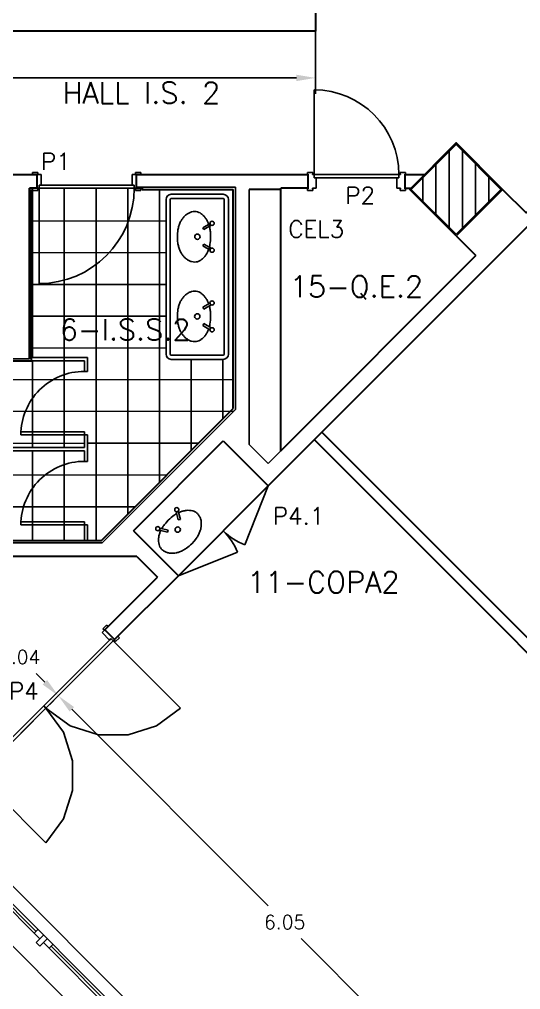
# Model space of a CAD drawing. Extents: x 19.8 to 90.6, y 5.5 to 74.
# Drawn here: x 31.49 to 36.23, y 30.37 to 39.54 of the extents above; entities that cross this region are included whole.
import ezdxf

# ---------------------------------------------------------------- set-up
doc = ezdxf.new("R2010")
doc.units = 0
doc.header["$MEASUREMENT"] = 0
for name, pattern in [('1st floor plan$0$Default', [0]), ('Default', [0]), ('Solid', [0])]:
    doc.linetypes.add(name, pattern=pattern)
doc.layers.get('DEFPOINTS').update_dxf_attribs({"linetype": 'Solid'})
for name, color, linetype in [('1st floor plan$0$1FIN', 15, 'Continuous'), ('1st floor plan$0$2F', 7, 'Continuous'), ('1st floor plan$0$2FIN', 7, 'Continuous'), ('1st floor plan$0$CAI', 52, 'Continuous'), ('1st floor plan$0$Doors', 142, 'Continuous'), ('1st floor plan$0$Equipment', 92, '1st floor plan$0$Default'), ('1st floor plan$0$FACH', 142, 'Continuous'), ('1st floor plan$0$Hatch', 15, 'Continuous'), ('1st floor plan$0$Pillars', 30, 'Continuous'), ('Dimensions (COTAS)', 212, 'Solid'), ('Text O', 212, 'Default'), ('VAO', 132, 'Default'), ('Xref_Plan', 7, 'Continuous')]:
    doc.layers.add(name, color=color, linetype=linetype)
doc.layers.add('1st floor plan$0$Interior Walls', color=7, linetype='Continuous', lineweight=30)
doc.layers.add('1st floor plan$0$Partitions', color=7, linetype='Continuous', lineweight=30)
doc.layers.add('PAVM', color=8, linetype='Continuous', plot=False)
doc.styles.add('Simplex', font='SIMPLEX.SHX')
doc.dimstyles.get("Standard").update_dxf_attribs({"dimtxt": 0.13, "dimasz": 0.18, "dimexe": 0.18, "dimexo": 0.0625, "dimgap": 0.09, "dimtad": 1, "dimtih": 1, "dimtoh": 1, "dimzin": 0, "dimdsep": 46, "dimtxsty": 'Simplex', "dimcen": 0.09, "dimadec": 0, "dimazin": 0, "dimtfac": 1, "dimtofl": 0, "dimtmove": 0, "dimatfit": 3, "dimfxl": 1, "dimtolj": 1, "dimtzin": 0, "dimarcsym": 0})

# ---------------------------------------------------------------- blocks, each defined once
blk = doc.blocks.new('*D13')
at = {"layer": 'DEFPOINTS', "color": 0}
for p in [(29.2525, 31.5698), (27.5877, 29.905), (34.5558, 26.2665)]:
    blk.add_point(p, dxfattribs=at)
at = {"layer": 'Dimensions (COTAS)', "color": 0, "lineweight": -2}
for p, q in [((29.2083, 31.5256), (27.4604, 29.7777)), ((27.715, 29.7777), (30.0843, 27.4084)), ((32.7637, 24.729), (30.3943, 27.0984)), ((34.5116, 26.2223), (32.7637, 24.4744))]:
    blk.add_line(p, q, dxfattribs=at)
at = {"layer": 'Dimensions (COTAS)', "color": 0}
for points in [[(27.7362, 29.799), (27.6937, 29.7565), (27.5877, 29.905)], [(32.7849, 24.7502), (32.7425, 24.7078), (32.891, 24.6017)]]:
    blk.add_solid(points, dxfattribs=at)
at = {"layer": 'Dimensions (COTAS)', "color": 0, "insert": (30.2393, 27.2534), "char_height": 0.13, "attachment_point": 5, "rotation": 270, "style": 'Simplex'}
blk.add_mtext('\\A1;7.50', dxfattribs=at)
blk = doc.blocks.new('*D19')
at = {"layer": 'DEFPOINTS', "color": 0}
for p in [(19.9788, 33.2848), (19.8691, 33.1751), (46.9443, 6.0998)]:
    blk.add_point(p, dxfattribs=at)
at = {"layer": 'Dimensions (COTAS)', "color": 0, "lineweight": -2}
for p, q in [((19.9133, 33.2193), (20.1061, 33.4121)), ((20.1061, 33.1575), (33.3614, 19.9022)), ((46.9268, 6.3369), (33.6714, 19.5922)), ((46.9885, 6.144), (47.1813, 6.3369))]:
    blk.add_line(p, q, dxfattribs=at)
at = {"layer": 'Dimensions (COTAS)', "color": 0}
for points in [[(20.1273, 33.1788), (20.0849, 33.1363), (19.9788, 33.2848)], [(46.948, 6.3581), (46.9055, 6.3156), (47.054, 6.2096)]]:
    blk.add_solid(points, dxfattribs=at)
at = {"layer": 'Dimensions (COTAS)', "color": 0, "insert": (33.5164, 19.7472), "char_height": 0.13, "attachment_point": 5, "rotation": 270, "style": 'Simplex'}
blk.add_mtext('\\A1;38.29', dxfattribs=at)
blk = doc.blocks.new('*D20')
at = {"layer": 'DEFPOINTS', "color": 0}
for p in [(23.9492, 36.8731), (21.5836, 34.5076), (50.4657, 10.3566)]:
    blk.add_point(p, dxfattribs=at)
at = {"layer": 'Dimensions (COTAS)', "color": 0, "lineweight": -2}
for p, q in [((23.905, 36.8289), (21.4563, 34.3803)), ((21.7109, 34.3803), (34.6869, 21.4043)), ((47.9728, 8.1183), (34.9969, 21.0943)), ((50.4215, 10.3124), (47.9728, 7.8638))]:
    blk.add_line(p, q, dxfattribs=at)
at = {"layer": 'Dimensions (COTAS)', "color": 0}
for points in [[(21.7321, 34.4015), (21.6897, 34.3591), (21.5836, 34.5076)], [(47.9941, 8.1395), (47.9516, 8.0971), (48.1001, 7.9911)]]:
    blk.add_solid(points, dxfattribs=at)
at = {"layer": 'Dimensions (COTAS)', "color": 0, "insert": (34.8419, 21.2493), "char_height": 0.13, "attachment_point": 5, "rotation": 270, "style": 'Simplex'}
blk.add_mtext('\\A1;37.50', dxfattribs=at)
blk = doc.blocks.new('*D111')
at = {"layer": 'DEFPOINTS', "color": 0}
for p in [(31.8567, 33.1487), (36.1347, 28.8707), (36.1347, 28.8707)]:
    blk.add_point(p, dxfattribs=at)
at = {"layer": 'Dimensions (COTAS)', "color": 0, "lineweight": -2}
for p, q in [((31.8125, 33.1045), (31.7294, 33.0214)), ((31.9839, 33.0214), (33.8407, 31.1647)), ((36.0074, 28.998), (34.1507, 30.8547)), ((36.0905, 28.8265), (36.0074, 28.7434))]:
    blk.add_line(p, q, dxfattribs=at)
at = {"layer": 'Dimensions (COTAS)', "color": 0}
for points in [[(32.0052, 33.0426), (31.9627, 33.0002), (31.8567, 33.1487)], [(36.0286, 29.0192), (35.9862, 28.9768), (36.1347, 28.8707)]]:
    blk.add_solid(points, dxfattribs=at)
at = {"layer": 'Dimensions (COTAS)', "color": 0, "insert": (33.9957, 31.0097), "char_height": 0.13, "attachment_point": 5, "style": 'Simplex'}
blk.add_mtext('\\A1;6.05', dxfattribs=at)
blk = doc.blocks.new('*D112')
at = {"layer": 'DEFPOINTS', "color": 0}
for p in [(31.1248, 33.8805), (31.8567, 33.1487), (31.8567, 33.1487)]:
    blk.add_point(p, dxfattribs=at)
at = {"layer": 'Dimensions (COTAS)', "color": 0, "lineweight": -2}
for p, q in [((31.0806, 33.8364), (30.9975, 33.7533)), ((31.2521, 33.7533), (31.3357, 33.6696)), ((31.7294, 33.276), (31.6457, 33.3596)), ((31.8125, 33.1045), (31.7294, 33.0214))]:
    blk.add_line(p, q, dxfattribs=at)
at = {"layer": 'Dimensions (COTAS)', "color": 0}
for points in [[(31.2733, 33.7745), (31.2309, 33.7321), (31.1248, 33.8805)], [(31.7506, 33.2972), (31.7082, 33.2548), (31.8567, 33.1487)]]:
    blk.add_solid(points, dxfattribs=at)
at = {"layer": 'Dimensions (COTAS)', "color": 0, "insert": (31.4907, 33.5146), "char_height": 0.13, "attachment_point": 5, "style": 'Simplex'}
blk.add_mtext('\\A1;1.04', dxfattribs=at)
blk = doc.blocks.new('PD90-13')
at = {"color": 0}
for p, q in [((0, 0), (0, 0.9)), ((1.8, 0), (1.8, 0.9)), ((-0.0619, 0.005), (-0.0619, 0.02)), ((-0.0619, 0.02), (-0.0119, 0.02)), ((-0.0619, 0.005), (-0.0569, 0.005)), ((-0.0569, 0), (-0.0569, 0.005)), ((-0.0169, 0), (-0.0169, 0.005)), ((-0.0169, 0.005), (-0.0119, 0.005)), ((-0.0169, 0), (0, 0)), ((-0.0119, 0.005), (-0.0119, 0.02)), ((0, -0.03), (0, 0)), ((0, 0), (0.9, 0)), ((1.8, 0), (0.9, 0)), ((1.8, -0.03), (1.8, 0)), ((1.8169, 0), (1.8, 0)), ((1.8619, 0.02), (1.8119, 0.02)), ((1.8119, 0.005), (1.8119, 0.02)), ((1.8169, 0.005), (1.8119, 0.005)), ((1.8169, 0), (1.8169, 0.005)), ((1.8619, 0.005), (1.8569, 0.005)), ((1.8569, 0), (1.8569, 0.005)), ((1.8619, 0.005), (1.8619, 0.02)), ((0, -0.03), (0.02, -0.03)), ((0.02, -0.03), (0.02, -0.13)), ((0.9, -0.03), (0.02, -0.03)), ((0.9, 0), (0.9, -0.03)), ((0.9, 0), (0.9, -0.03)), ((0.9, -0.03), (1.78, -0.03)), ((1.78, -0.03), (1.78, -0.13)), ((1.8, -0.03), (1.78, -0.03)), ((-0.0619, -0.135), (-0.0619, -0.15)), ((-0.0619, -0.135), (-0.0569, -0.135)), ((-0.0619, -0.15), (-0.0119, -0.15)), ((-0.0569, -0.13), (-0.0569, -0.135)), ((-0.0169, -0.13), (-0.0169, -0.135)), ((-0.0169, -0.13), (0.02, -0.13)), ((-0.0169, -0.135), (-0.0119, -0.135)), ((-0.0119, -0.135), (-0.0119, -0.15)), ((1.8169, -0.13), (1.78, -0.13)), ((1.8169, -0.135), (1.8119, -0.135)), ((1.8119, -0.135), (1.8119, -0.15)), ((1.8619, -0.15), (1.8119, -0.15)), ((1.8169, -0.13), (1.8169, -0.135)), ((1.8569, -0.13), (1.8569, -0.135)), ((1.8619, -0.135), (1.8569, -0.135)), ((1.8619, -0.135), (1.8619, -0.15))]:
    blk.add_line(p, q, dxfattribs=at)
at = {"color": 0, "linetype": 'Default'}
for points in [[(0.9, 0, 0), (0.856, 0.2781, 0), (0.7281, 0.529, 0), (0.529, 0.7281, 0), (0.2781, 0.856, 0), (0, 0.9, 0)], [(0.9, 0, 0), (0.944, 0.2781, 0), (1.0719, 0.529, 0), (1.271, 0.7281, 0), (1.5219, 0.856, 0), (1.8, 0.9, 0)]]:
    blk.add_polyline3d(points, dxfattribs=at)
blk = doc.blocks.new('L')
at = {"color": 0}
blk.add_line((0, 0.15), (0, -0.5), dxfattribs=at)
blk = doc.blocks.new('*D117')
at = {"layer": 'DEFPOINTS', "color": 0}
for p in [(34.2864, 38.9868), (34.2864, 38.9868), (26.811, 38.1817)]:
    blk.add_point(p, dxfattribs=at)
at = {"layer": 'Dimensions (COTAS)', "color": 0, "lineweight": -2}
for p, q in [((26.811, 38.2442), (26.811, 39.1668)), ((34.2864, 39.0493), (34.2864, 39.1668)), ((26.991, 38.9868), (34.1064, 38.9868))]:
    blk.add_line(p, q, dxfattribs=at)
at = {"layer": 'Dimensions (COTAS)', "color": 0}
for points in [[(26.991, 39.0168), (26.991, 38.9568), (26.811, 38.9868)], [(34.1064, 39.0168), (34.1064, 38.9568), (34.2864, 38.9868)]]:
    blk.add_solid(points, dxfattribs=at)
at = {"layer": 'Dimensions (COTAS)', "color": 0, "insert": (30.5487, 39.1418), "char_height": 0.13, "attachment_point": 5, "style": 'Simplex'}
blk.add_mtext('\\A1;7.48', dxfattribs=at)
blk = doc.blocks.new('P90-13')
at = {"color": 0}
for p, q in [((0, 0), (0, 0.9)), ((-0.0619, 0.005), (-0.0619, 0.02)), ((-0.0619, 0.02), (-0.0119, 0.02)), ((-0.0619, 0.005), (-0.0569, 0.005)), ((-0.0569, 0), (-0.0569, 0.005)), ((-0.0169, 0), (-0.0169, 0.005)), ((-0.0169, 0.005), (-0.0119, 0.005)), ((-0.0169, 0), (0, 0)), ((-0.0119, 0.005), (-0.0119, 0.02)), ((0, 0), (0.9, 0)), ((0, -0.03), (0, 0)), ((0.9619, 0.02), (0.9119, 0.02)), ((0.9119, 0.005), (0.9119, 0.02)), ((0.9169, 0.005), (0.9119, 0.005)), ((0.9169, 0), (0.9169, 0.005)), ((0.9619, 0.005), (0.9569, 0.005)), ((0.9569, 0), (0.9569, 0.005)), ((0.9619, 0.005), (0.9619, 0.02)), ((0, -0.03), (0.02, -0.03)), ((0.88, -0.03), (0.02, -0.03)), ((0.02, -0.03), (0.02, -0.13)), ((0.9, -0.03), (0.88, -0.03)), ((0.88, -0.03), (0.88, -0.13)), ((0.9169, 0), (0.9, 0)), ((0.9, -0.03), (0.9, 0)), ((-0.0619, -0.135), (-0.0619, -0.15)), ((-0.0619, -0.135), (-0.0569, -0.135)), ((-0.0619, -0.15), (-0.0119, -0.15)), ((-0.0569, -0.13), (-0.0569, -0.135)), ((-0.0169, -0.13), (-0.0169, -0.135)), ((-0.0169, -0.13), (0.02, -0.13)), ((-0.0169, -0.135), (-0.0119, -0.135)), ((-0.0119, -0.135), (-0.0119, -0.15)), ((0.9169, -0.13), (0.88, -0.13)), ((0.9169, -0.135), (0.9119, -0.135)), ((0.9119, -0.135), (0.9119, -0.15)), ((0.9619, -0.15), (0.9119, -0.15)), ((0.9169, -0.13), (0.9169, -0.135)), ((0.9569, -0.13), (0.9569, -0.135)), ((0.9619, -0.135), (0.9569, -0.135)), ((0.9619, -0.135), (0.9619, -0.15))]:
    blk.add_line(p, q, dxfattribs=at)
blk.add_arc((0, 0), 0.9, 360, 90, dxfattribs=at)
blk = doc.blocks.new('1st floor plan$0$Door 1')
blk.add_line((0, 0), (0, 0.9414))
blk.add_arc((0, 0.0414), 0.9, 357.36269, 90)
blk = doc.blocks.new('1st floor plan$0$P2')
at = {"layer": '1st floor plan$0$Hatch'}
h = blk.add_hatch(dxfattribs=at)
h.set_pattern_fill('ANSI31', color=256, style=0)
h.set_pattern_definition([(45, (-41.75321, -29.09718), (-0.08838835, 0.08838835), [])])
h.paths.add_polyline_path([(-0.3, 0.3), (-0.3, -0.3), (0.3, -0.3), (0.3, 0.3)])
at = {"layer": '1st floor plan$0$Pillars'}
blk.add_lwpolyline([(-0.3, -0.3), (0.3, -0.3), (0.3, 0.3), (-0.3, 0.3)], close=True, dxfattribs=at)
blk = doc.blocks.new('1st floor plan$0$P5')
at = {"layer": '1st floor plan$0$Partitions'}
blk.add_lwpolyline([(-0.31, -0.3101), (-0.31, 0.3101), (0.31, 0.3101), (0.31, -0.3099)], close=True, dxfattribs=at)
at = {"layer": '1st floor plan$0$Interior Walls'}
blk.add_blockref('1st floor plan$0$P2', (0, 0), dxfattribs=at)
blk = doc.blocks.new('1st floor plan$0$BRISE 1')
at = {"layer": '1st floor plan$0$FACH'}
for p, q in [((-0.0916, 0.1), (-2.6512, 2.6596)), ((-0.0209, 0.1), (-2.5804, 2.6596)), ((2.0917, 0.1088), (-0.4591, 2.6596)), ((2.1624, 0.1088), (-0.3884, 2.6596)), ((-0.1783, 2.6585), (-0.0731, 0.1522)), ((-0.1284, 2.6606), (-0.0209, 0.1)), ((2.4965, 0.1905), (2.6379, 0.0491)), ((-0.4328, 0.08), (2.4172, 0.08)), ((2.6732, 0.0845), (2.5672, -0.0216))]:
    blk.add_line(p, q, dxfattribs=at)
at = {"layer": '1st floor plan$0$FACH', "color": 7}
for p, q in [((0.5172, 0), (0.5172, 0.08)), ((1.4672, 0), (1.4672, 0.08))]:
    blk.add_line(p, q, dxfattribs=at)
at = {"layer": '1st floor plan$0$FACH'}
for points in [[(2.4059, 0.1), (2.5318, 0.2259), (2.6732, 0.0845)], [(-0.4328, 0), (-0.5328, 0), (-0.5328, 0.1), (2.5672, 0.1), (2.5672, 0), (2.4172, 0)], [(0.5122, 0.045), (0.4972, 0.045), (0.4972, 0.055), (0.5122, 0.055)], [(0.5222, 0.055), (0.5372, 0.055), (0.5372, 0.045), (0.5222, 0.045)], [(1.4622, 0.045), (1.4472, 0.045), (1.4472, 0.055), (1.4622, 0.055)], [(1.4722, 0.055), (1.4872, 0.055), (1.4872, 0.045), (1.4722, 0.045)]]:
    blk.add_lwpolyline(points, dxfattribs=at)
at = {"layer": '1st floor plan$0$FACH', "color": 7}
for points in [[(2.4172, 0.08), (2.4172, 0), (-0.4328, 0), (-0.4328, 0.08)], [(-0.4278, 0.08), (-0.4278, 0.005), (0.5122, 0.005), (0.5122, 0.08)], [(1.4622, 0.08), (1.4622, 0.005), (0.5222, 0.005), (0.5222, 0.08)], [(2.4122, 0.08), (2.4122, 0.005), (1.4722, 0.005), (1.4722, 0.08)]]:
    blk.add_lwpolyline(points, dxfattribs=at)
for centre, radius in [((-0.4831, 0.0444), 0.0206), ((-0.4831, 0.0444), 0.0166), ((2.4965, 0.0491), 0.04), ((2.4965, 0.0491), 0.03)]:
    blk.add_circle(centre, radius, dxfattribs=at)
at = {"layer": '1st floor plan$0$FACH'}
for start, end in [(209.41426, 257.48964), (286.44552, 315)]:
    blk.add_arc((2.4965, 0.0491), 0.1, start, end, dxfattribs=at)
blk = doc.blocks.new('1st floor plan$0$J1')
at = {"layer": '1st floor plan$0$2F', "linetype": 'Continuous'}
for p, q in [((6.05, 0.4), (0, 0.4)), ((6.05, 0), (0, 0))]:
    blk.add_line(p, q, dxfattribs=at)
at = {"layer": '1st floor plan$0$CAI'}
for p, q in [((0, 0.22), (0.05, 0.22)), ((0, 0.12), (0, 0.22)), ((3, 0.22), (3, 0.12)), ((3.05, 0.22), (3.05, 0.12)), ((6.05, 0.22), (6.05, 0.12)), ((2.925, 0.17), (2.925, 0.12)), ((3.125, 0.17), (3.125, 0.12))]:
    blk.add_line(p, q, dxfattribs=at)
at = {"layer": '1st floor plan$0$CAI', "linetype": 'Continuous'}
for p, q in [((0.05, 0.22), (0.05, 0.12)), ((1.55, 0.22), (1.5, 0.22)), ((1.5, 0.22), (1.5, 0.12)), ((1.55, 0.22), (1.55, 0.12)), ((3.05, 0.22), (3, 0.22)), ((4.55, 0.22), (4.5, 0.22)), ((4.5, 0.22), (4.5, 0.12)), ((4.55, 0.22), (4.55, 0.12)), ((6, 0.22), (6.05, 0.22)), ((6, 0.22), (6, 0.12)), ((6.05, 0.12), (0, 0.12)), ((1.5, 0.17), (0.05, 0.17)), ((0.15, 0.17), (0.15, 0.12)), ((1.425, 0.12), (1.425, 0.17)), ((1.55, 0.12), (1.5, 0.12)), ((3, 0.17), (1.55, 0.17)), ((1.625, 0.17), (1.625, 0.12)), ((4.5, 0.17), (3.05, 0.17)), ((4.425, 0.17), (4.425, 0.12)), ((6, 0.17), (4.55, 0.17)), ((4.625, 0.12), (4.625, 0.17)), ((5.9, 0.17), (5.9, 0.12))]:
    blk.add_line(p, q, dxfattribs=at)
at = {"layer": '1st floor plan$0$CAI', "color": 15}
for p, q in [((0.15, 0.145), (1.425, 0.145)), ((2.925, 0.145), (1.625, 0.145)), ((3.125, 0.145), (4.425, 0.145)), ((5.9, 0.145), (4.625, 0.145))]:
    blk.add_line(p, q, dxfattribs=at)
blk = doc.blocks.new('1st floor plan')
at = {"layer": '1st floor plan$0$1FIN'}
for p, q in [((33.6598, 35.5244), (33.6598, 37.9338)), ((33.6598, 35.5244), (33.84, 35.3442)), ((33.84, 35.3442), (33.9598, 35.4639))]:
    blk.add_line(p, q, dxfattribs=at)
at = {"layer": '1st floor plan$0$2FIN'}
for p, q in [((32.591, 37.9537), (33.5298, 37.9537)), ((33.5298, 35.8542), (33.5298, 37.9537)), ((30.6828, 36.3337), (31.584, 36.3337)), ((32.2693, 34.5937), (33.5298, 35.8542)), ((32.2693, 34.5937), (30.6828, 34.5937))]:
    blk.add_line(p, q, dxfattribs=at)
at = {"layer": '1st floor plan$0$Equipment'}
for p, q in [((32.9243, 37.8871), (33.4143, 37.8871)), ((32.8743, 36.3771), (32.8743, 37.8371)), ((32.9143, 36.3771), (32.9143, 37.8371)), ((32.9243, 37.8471), (33.4143, 37.8471)), ((33.4243, 36.3771), (33.4243, 37.8372)), ((33.4643, 36.3771), (33.4643, 37.8371)), ((33.2904, 37.6118), (33.2218, 37.5713)), ((33.3009, 37.5949), (33.232, 37.5541)), ((33.232, 37.5541), (33.2218, 37.5713)), ((33.232, 37.4173), (33.2218, 37.4)), ((33.3009, 37.3765), (33.232, 37.4173)), ((33.2903, 37.3595), (33.2218, 37.4)), ((33.2897, 36.8597), (33.2212, 36.8192)), ((33.2313, 36.802), (33.2212, 36.8192)), ((33.3003, 36.8427), (33.2313, 36.802)), ((33.2313, 36.6651), (33.2212, 36.6479)), ((33.2897, 36.6074), (33.2212, 36.6479)), ((33.3003, 36.6244), (33.2313, 36.6651)), ((31.604, 36.3437), (32.1328, 36.3437)), ((31.604, 36.3137), (32.1028, 36.3137)), ((32.1028, 36.3137), (32.1028, 36.2137)), ((32.1328, 36.3437), (32.1328, 36.2137)), ((33.4143, 36.3671), (32.9243, 36.3671)), ((33.4143, 36.3271), (32.9243, 36.3271)), ((32.1328, 36.2137), (32.1028, 36.2137)), ((32.1028, 35.6437), (31.5028, 35.6437)), ((31.5028, 35.6137), (31.5028, 35.6437)), ((32.1028, 35.6137), (31.5028, 35.6137)), ((32.1028, 35.6137), (32.1028, 35.6437)), ((32.1328, 35.6137), (32.1028, 35.6137)), ((32.1028, 35.6137), (32.1028, 35.4937)), ((32.1328, 35.6137), (32.1328, 35.3637)), ((32.1028, 35.4937), (30.7028, 35.4937)), ((32.1028, 35.4637), (30.7028, 35.4637)), ((32.1028, 35.4637), (32.1028, 35.3637)), ((32.1328, 35.3637), (32.1028, 35.3637)), ((32.9705, 34.8879), (32.9905, 34.8103)), ((32.99, 34.8924), (33.0098, 34.8153)), ((32.1028, 34.7937), (31.5028, 34.7937)), ((31.5028, 34.7637), (31.5028, 34.7937)), ((32.1328, 34.7637), (31.5028, 34.7637)), ((32.1028, 34.7637), (32.1028, 34.7937)), ((32.1028, 34.7637), (32.1028, 34.6137)), ((32.1328, 34.7637), (32.1328, 34.6137)), ((32.9905, 34.8103), (33.0098, 34.8153)), ((32.8116, 34.714), (32.8887, 34.6942)), ((32.8161, 34.7335), (32.8937, 34.7136)), ((32.8937, 34.7136), (32.8887, 34.6942))]:
    blk.add_line(p, q, dxfattribs=at)
for points in [[(32.9875, 37.4194, 0.02503), (32.9965, 37.3837, 0.032621), (33.0095, 37.3492, 0.040035), (33.0246, 37.322, 0.035303), (33.0433, 37.2977, 0.038321), (33.064, 37.2778, 0.054379), (33.089, 37.2614, 0.054586), (33.1167, 37.2508, 0.060889), (33.1465, 37.2469, 0.075785), (33.1725, 37.2505, 0.060002), (33.1957, 37.2606, 0.046948), (33.2199, 37.2781, 0.043635), (33.2406, 37.2996, 0.038584), (33.2591, 37.3267, 0.028735), (33.2735, 37.3554, 0.031893), (33.2835, 37.3831, 0.027941), (33.29, 37.4116, 0.042673), (33.2963, 37.4861), (33.2947, 37.5224, 0.021447), (33.29, 37.5598, 0.027941), (33.2835, 37.5882, 0.031893), (33.2735, 37.616, 0.028735), (33.2591, 37.6447, 0.038584), (33.2406, 37.6718, 0.043635), (33.2199, 37.6932, 0.046948), (33.1957, 37.7107, 0.060002), (33.1725, 37.7208, 0.075785), (33.1465, 37.7245, 0.060889), (33.1167, 37.7205, 0.054586), (33.089, 37.71, 0.054379), (33.064, 37.6936, 0.038321), (33.0433, 37.6737, 0.035303), (33.0246, 37.6493, 0.040035), (33.0095, 37.6222, 0.032621), (32.9965, 37.5877, 0.024635), (32.9876, 37.5525, 0.053768), (32.9815, 37.4851), (32.9829, 37.452)], [(33.1457, 37.4857, 0.414221), (33.1707, 37.4607, 0.414221), (33.1957, 37.4857, 0.414221), (33.1707, 37.5107, 0.414221)], [(33.1451, 36.7335, 0.414221), (33.1701, 36.7085, 0.414221), (33.1951, 36.7335, 0.414221), (33.1701, 36.7585, 0.414221)], [(33.0031, 34.701, 0.414221), (33.0031, 34.7363, 0.414221), (32.9677, 34.7363, 0.414221), (32.9677, 34.701, 0.414221)]]:
    blk.add_lwpolyline(points, format="xyb", close=True, dxfattribs=at)
for points in [[(33.278, 36.8528, 0.012883), (33.2735, 36.8638, 0.028735), (33.2591, 36.8925, 0.038584), (33.2406, 36.9196, 0.043635), (33.2199, 36.9411, 0.046948), (33.1957, 36.9586, 0.060002), (33.1725, 36.9687, 0.075785), (33.1465, 36.9724, 0.060889), (33.1167, 36.9684, 0.054586), (33.089, 36.9578, 0.054379), (33.064, 36.9415, 0.038321), (33.0433, 36.9215, 0.035303), (33.0246, 36.8972, 0.040035), (33.0095, 36.87, 0.032621), (32.9965, 36.8356, 0.024635), (32.9876, 36.8004, 0.053768), (32.9815, 36.733), (32.9829, 36.6998), (32.9875, 36.6673, 0.02503)], [(33.2843, 36.6338, 0.025128), (33.29, 36.6595, 0.042673), (33.2963, 36.734), (33.2947, 36.7703, 0.021447), (33.29, 36.8076, 0.025126), (33.2843, 36.8333, 0.031893)], [(32.9875, 36.6673, 0.02503), (32.9965, 36.6315, 0.032621), (33.0095, 36.5971, 0.040035), (33.0246, 36.5699, 0.035303), (33.0433, 36.5456, 0.038321), (33.064, 36.5256, 0.054379), (33.089, 36.5093, 0.054586), (33.1167, 36.4987, 0.060889), (33.1465, 36.4947, 0.075785), (33.1725, 36.4984, 0.060002), (33.1957, 36.5085, 0.046948), (33.2199, 36.526, 0.043635), (33.2406, 36.5475, 0.038584), (33.2591, 36.5745, 0.028735), (33.2735, 36.6033, 0.012881), (33.278, 36.6143, 0.027941)], [(31.5028, 35.6137, -0.414214), (32.1028, 36.2137)], [(31.5028, 34.7637, -0.414214), (32.1028, 35.3637)], [(32.9751, 34.8699, 0.025128), (32.953, 34.8558, 0.042673), (32.8959, 34.8076), (32.8712, 34.7808, 0.021447), (32.8482, 34.751, 0.025126), (32.8341, 34.7289, 0.031893)], [(33.1614, 34.6364, 0.02503), (33.1803, 34.668, 0.032621), (33.1955, 34.7016, 0.040035), (33.204, 34.7314, 0.035303), (33.2079, 34.7619, 0.038321), (33.2074, 34.7907, 0.054379), (33.2013, 34.8199, 0.054586), (33.1892, 34.847, 0.060889), (33.1709, 34.8708, 0.075785), (33.1499, 34.8866, 0.060002), (33.1264, 34.8959, 0.046948), (33.0969, 34.9007, 0.043635), (33.0671, 34.9, 0.038584), (33.0349, 34.894, 0.028735), (33.0043, 34.8839, 0.012881), (32.9934, 34.8792, 0.027941)], [(32.8248, 34.7106, 0.012883), (32.8201, 34.6997, 0.028735), (32.81, 34.6691, 0.038584), (32.804, 34.6369, 0.043635), (32.8034, 34.6071, 0.046948), (32.8081, 34.5776, 0.060002), (32.8174, 34.5541, 0.075785), (32.8332, 34.5331, 0.060889), (32.857, 34.5148, 0.054586), (32.8842, 34.5027, 0.054379), (32.9133, 34.4966, 0.038321), (32.9421, 34.4961, 0.035303), (32.9726, 34.5, 0.040035), (33.0025, 34.5086, 0.032621), (33.036, 34.5237, 0.024635), (33.0672, 34.5423, 0.053768), (33.1192, 34.5857), (33.1416, 34.6101), (33.1614, 34.6364, 0.02503)]]:
    blk.add_lwpolyline(points, format="xyb", dxfattribs=at)
for centre in [(33.3103, 37.6125), (33.3103, 37.3588), (33.3097, 36.8604), (33.3097, 36.6067), (32.9763, 34.9071), (32.797, 34.7277)]:
    blk.add_circle(centre, 0.02, dxfattribs=at)
for centre, radius, start, end in [((32.9243, 37.8371), 0.05, 89.99997, 179.99997), ((33.4143, 37.8371), 0.05, 0.00003, 89.99997), ((32.9243, 37.8371), 0.01, 89.99997, 179.99997), ((33.4143, 37.8371), 0.01, 0.00003, 89.99997), ((32.9243, 36.3771), 0.05, 179.99998, 269.99997), ((32.9243, 36.3771), 0.01, 179.99998, 269.99997), ((33.4143, 36.3771), 0.01, 269.99998, 359.99991), ((33.4143, 36.3771), 0.05, 269.99998, 359.99991)]:
    blk.add_arc(centre, radius, start, end, dxfattribs=at)
at = {"layer": '1st floor plan$0$Interior Walls'}
for p, q in [((31.079, 38.0737), (31.6571, 38.0737)), ((31.6571, 37.9437), (31.6571, 38.0737)), ((32.591, 38.0737), (34.2183, 38.0737)), ((32.591, 38.0737), (32.591, 37.9437)), ((34.2183, 37.9437), (34.2183, 38.0737)), ((35.1321, 38.0737), (35.1321, 37.9437)), ((35.1321, 38.0737), (35.318, 38.0737)), ((32.6479, 37.9437), (32.6479, 37.9537)), ((31.584, 36.3337), (31.584, 37.9437)), ((31.604, 37.9437), (31.584, 37.9437)), ((31.6571, 37.9437), (31.604, 37.9437)), ((31.604, 36.4637), (31.604, 37.9337)), ((31.604, 36.3137), (31.604, 37.9337)), ((32.591, 37.9437), (32.6479, 37.9437)), ((32.6479, 37.9437), (32.6479, 37.9337)), ((33.9598, 37.9338), (33.6598, 37.9338)), ((33.9598, 35.4639), (33.9598, 37.9437)), ((34.2183, 37.9437), (33.9598, 37.9437)), ((35.1321, 37.9437), (35.1878, 37.9437)), ((33.84, 35.132), (36.3483, 37.6403)), ((35.6166, 37.4953), (35.8038, 37.308)), ((33.9598, 35.4639), (35.8038, 37.308))]:
    blk.add_line(p, q, dxfattribs=at)
for points in [[(36.0548, 37.9339), (36.2776, 37.7111), (36.8492, 38.2826), (36.9199, 38.2119), (36.3483, 37.6404)], [(34.2765, 35.5685), (38.1197, 31.7253), (38.1904, 31.796), (34.3472, 35.6393)]]:
    blk.add_lwpolyline(points, dxfattribs=at)
at = {"layer": '1st floor plan$0$Partitions'}
for p, q in [((34.2864, 39.5971), (34.2864, 39.4271)), ((34.2864, 39.4271), (26.981, 39.4271)), ((32.6479, 37.9337), (33.5098, 37.9337)), ((33.5098, 35.8625), (33.5098, 37.9337)), ((30.7028, 36.3137), (31.604, 36.3137)), ((32.2611, 34.6137), (33.5098, 35.8625)), ((32.5672, 34.7078), (33.4158, 35.5563)), ((33.4158, 35.5563), (33.84, 35.132)), ((32.9915, 34.2835), (33.84, 35.132)), ((32.5672, 34.7078), (32.9915, 34.2835)), ((32.2611, 34.6137), (30.7028, 34.6137)), ((32.5991, 34.4637), (28.3102, 34.4637)), ((32.5991, 34.4637), (32.7935, 34.2694)), ((32.2955, 33.7714), (32.7935, 34.2694)), ((32.3874, 33.6795), (32.9915, 34.2835)), ((32.2955, 33.7714), (32.3874, 33.6795))]:
    blk.add_line(p, q, dxfattribs=at)
at = {"rotation": 134.9999380868181}
blk.add_blockref('1st floor plan$0$J1', (35.019, 27.755), dxfattribs=at)
at = {"layer": '1st floor plan$0$Doors', "xscale": -1, "rotation": 45.00000000000065}
blk.add_blockref('1st floor plan$0$Door 1', (37.4849, 38.9184), dxfattribs=at)
at = {"layer": '1st floor plan$0$Interior Walls'}
for name, p, rotation in [('1st floor plan$0$P5', (35.6164, 37.9338), 45.00000000000007), ('1st floor plan$0$BRISE 1', (30.006, 29.4406), 0.09078857204511556)]:
    blk.add_blockref(name, p, dxfattribs=dict(at, rotation=rotation))

msp = doc.modelspace()

# ---------------------------------------------------------------- linework, layer by layer
at = {"layer": 'PAVM'}
for p, q in [((31.6128, 36.3437), (31.6128, 37.934)), ((31.9128, 35.4937), (31.9128, 37.9344)), ((32.2128, 34.6137), (32.2128, 37.9344)), ((32.5128, 34.8654), (32.5128, 37.9344)), ((32.8128, 35.1654), (32.8128, 37.9344)), ((31.604, 37.634), (32.8743, 37.6357)), ((31.604, 37.334), (32.8743, 37.3357)), ((31.604, 37.034), (32.8743, 37.0357)), ((31.604, 36.734), (32.8743, 36.7357)), ((31.604, 36.434), (32.8743, 36.4357)), ((31.6128, 35.4937), (31.6128, 36.3137)), ((33.1128, 35.4654), (33.1128, 36.3271)), ((33.4128, 35.7654), (33.4128, 36.3271)), ((30.7028, 36.1327), (33.5098, 36.1366)), ((31.2424, 35.8335), (33.5098, 35.8366)), ((30.7028, 35.5327), (32.1028, 35.5347)), ((32.1328, 35.5347), (33.1835, 35.5362)), ((31.6128, 34.6137), (31.6128, 35.4637)), ((31.9128, 34.6137), (31.9128, 35.4637)), ((30.7028, 35.2327), (32.8831, 35.2358)), ((31.2044, 34.9334), (32.5827, 34.9353))]:
    msp.add_line(p, q, dxfattribs=at)
at = {"layer": 'VAO'}
for p, q in [((34.2752, 38.0737), (34.2752, 38.8737)), ((34.2133, 38.0787), (34.2133, 38.0937)), ((34.2133, 38.0937), (34.2633, 38.0937)), ((34.2133, 38.0787), (34.2183, 38.0787)), ((34.2183, 38.0737), (34.2183, 38.0787)), ((34.2583, 38.0737), (34.2583, 38.0787)), ((34.2583, 38.0787), (34.2633, 38.0787)), ((34.2583, 38.0737), (34.2752, 38.0737)), ((34.2633, 38.0787), (34.2633, 38.0937)), ((34.2752, 38.0737), (35.0752, 38.0737)), ((34.2752, 38.0437), (34.2752, 38.0737)), ((35.0921, 38.0737), (35.0752, 38.0737)), ((35.0752, 38.0437), (35.0752, 38.0737)), ((35.1371, 38.0937), (35.0871, 38.0937)), ((35.0871, 38.0787), (35.0871, 38.0937)), ((35.0921, 38.0787), (35.0871, 38.0787)), ((35.0921, 38.0737), (35.0921, 38.0787)), ((35.1371, 38.0787), (35.1321, 38.0787)), ((35.1321, 38.0737), (35.1321, 38.0787)), ((35.1371, 38.0787), (35.1371, 38.0937)), ((34.2752, 38.0437), (34.2952, 38.0437)), ((34.2952, 38.0437), (35.0552, 38.0437)), ((34.2952, 38.0437), (34.2952, 37.9437)), ((35.0752, 38.0437), (35.0552, 38.0437)), ((35.0552, 38.0437), (35.0552, 37.9437)), ((34.2133, 37.9387), (34.2133, 37.9237)), ((34.2133, 37.9387), (34.2183, 37.9387)), ((34.2133, 37.9237), (34.2633, 37.9237)), ((34.2183, 37.9437), (34.2183, 37.9387)), ((34.2583, 37.9437), (34.2583, 37.9387)), ((34.2583, 37.9437), (34.2952, 37.9437)), ((34.2583, 37.9387), (34.2633, 37.9387)), ((34.2633, 37.9387), (34.2633, 37.9237)), ((35.0921, 37.9437), (35.0552, 37.9437)), ((35.0921, 37.9387), (35.0871, 37.9387)), ((35.0871, 37.9387), (35.0871, 37.9237)), ((35.1371, 37.9237), (35.0871, 37.9237)), ((35.0921, 37.9437), (35.0921, 37.9387)), ((35.1321, 37.9437), (35.1321, 37.9387)), ((35.1371, 37.9387), (35.1321, 37.9387)), ((35.1371, 37.9387), (35.1371, 37.9237)), ((33.84, 35.132), (33.618, 34.5746)), ((32.9915, 34.2835), (33.5489, 34.5055))]:
    msp.add_line(p, q, dxfattribs=at)
for centre, radius, start, end in [((34.2752, 38.0737), 0.8, 360, 90), ((33.84, 35.132), 0.6, 224.99994, 248.28708), ((32.9915, 34.2835), 0.6, 21.7128, 44.99994)]:
    msp.add_arc(centre, radius, start, end, dxfattribs=at)

# ---------------------------------------------------------------- block references
at = {"layer": 'Dimensions (COTAS)'}
for p, rotation in [((34.2864, 38.9868), 180.0000000000034), ((31.8567, 33.1487), 315.0000000000034)]:
    msp.add_blockref('L', p, dxfattribs=dict(at, rotation=rotation))
at = {"layer": 'VAO', "xscale": -1, "rotation": 180}
msp.add_blockref('P90-13', (31.674, 37.9437), dxfattribs=at)
at = {"layer": 'VAO', "rotation": 224.999938085771}
msp.add_blockref('PD90-13', (32.3755, 33.6675), dxfattribs=at)
at = {"layer": 'Xref_Plan'}
msp.add_blockref('1st floor plan', (0, 0), dxfattribs=at)

# ---------------------------------------------------------------- texts
at = {"layer": 'Text O', "color": 7, "style": 'Simplex'}
for s, p in [('HALL I.S. 2', (31.8952, 38.7455)), ('15-Q.E.2', (34.0448, 36.9157)), ('6-I.S.S.2', (31.8708, 36.508)), ('11-COPA2', (33.642, 34.1227))]:
    msp.add_text(s, height=0.2, dxfattribs=at).set_placement(p)
at = {"layer": 'Text O', "style": 'Simplex'}
for s, p in [('P1', (31.6926, 38.1172)), ('P2', (34.5695, 37.7959)), ('CEL3', (34.0309, 37.4781)), ('P4.1', (33.8848, 34.7678)), ('P4', (31.3899, 33.1143))]:
    msp.add_text(s, height=0.16, dxfattribs=at).set_placement(p)

# ---------------------------------------------------------------- dimensions: what is measured, and where the dimension line sits
at = {"layer": 'Dimensions (COTAS)'}
for base, p1, p2, angle, picture, middle in [((34.2864, 38.9868), (26.811, 38.1817), (34.2864, 38.9868), 0, '*D117', (30.5487, 39.1418)), ((31.8567, 33.1487), (31.1248, 33.8805), (31.8567, 33.1487), 315, '*D112', (31.4907, 33.5146)), ((36.1347, 28.8707), (31.8567, 33.1487), (36.1347, 28.8707), 315, '*D111', (33.9957, 31.0097))]:
    dim = msp.add_linear_dim(base=base, p1=p1, p2=p2, angle=angle, dimstyle='Standard', dxfattribs=at)
    dim.commit()
    dim.dimension.update_dxf_attribs({"geometry": picture, "text_midpoint": middle})
for base, p1, p2, picture, middle in [((21.5836, 34.5076), (50.4657, 10.3566), (23.9492, 36.8731), '*D20', (34.8419, 21.2493)), ((19.9788, 33.2848), (46.9443, 6.0998), (19.8691, 33.1751), '*D19', (33.5164, 19.7472)), ((27.5877, 29.905), (34.5558, 26.2665), (29.2525, 31.5698), '*D13', (30.2393, 27.2534))]:
    dim = msp.add_linear_dim(base=base, p1=p1, p2=p2, angle=315, dimstyle='Standard', dxfattribs=at)
    dim.commit()
    dim.dimension.update_dxf_attribs({"geometry": picture, "text_midpoint": middle, "dimtype": 160, "text_rotation": -90})

doc.saveas('drawing.dxf')
